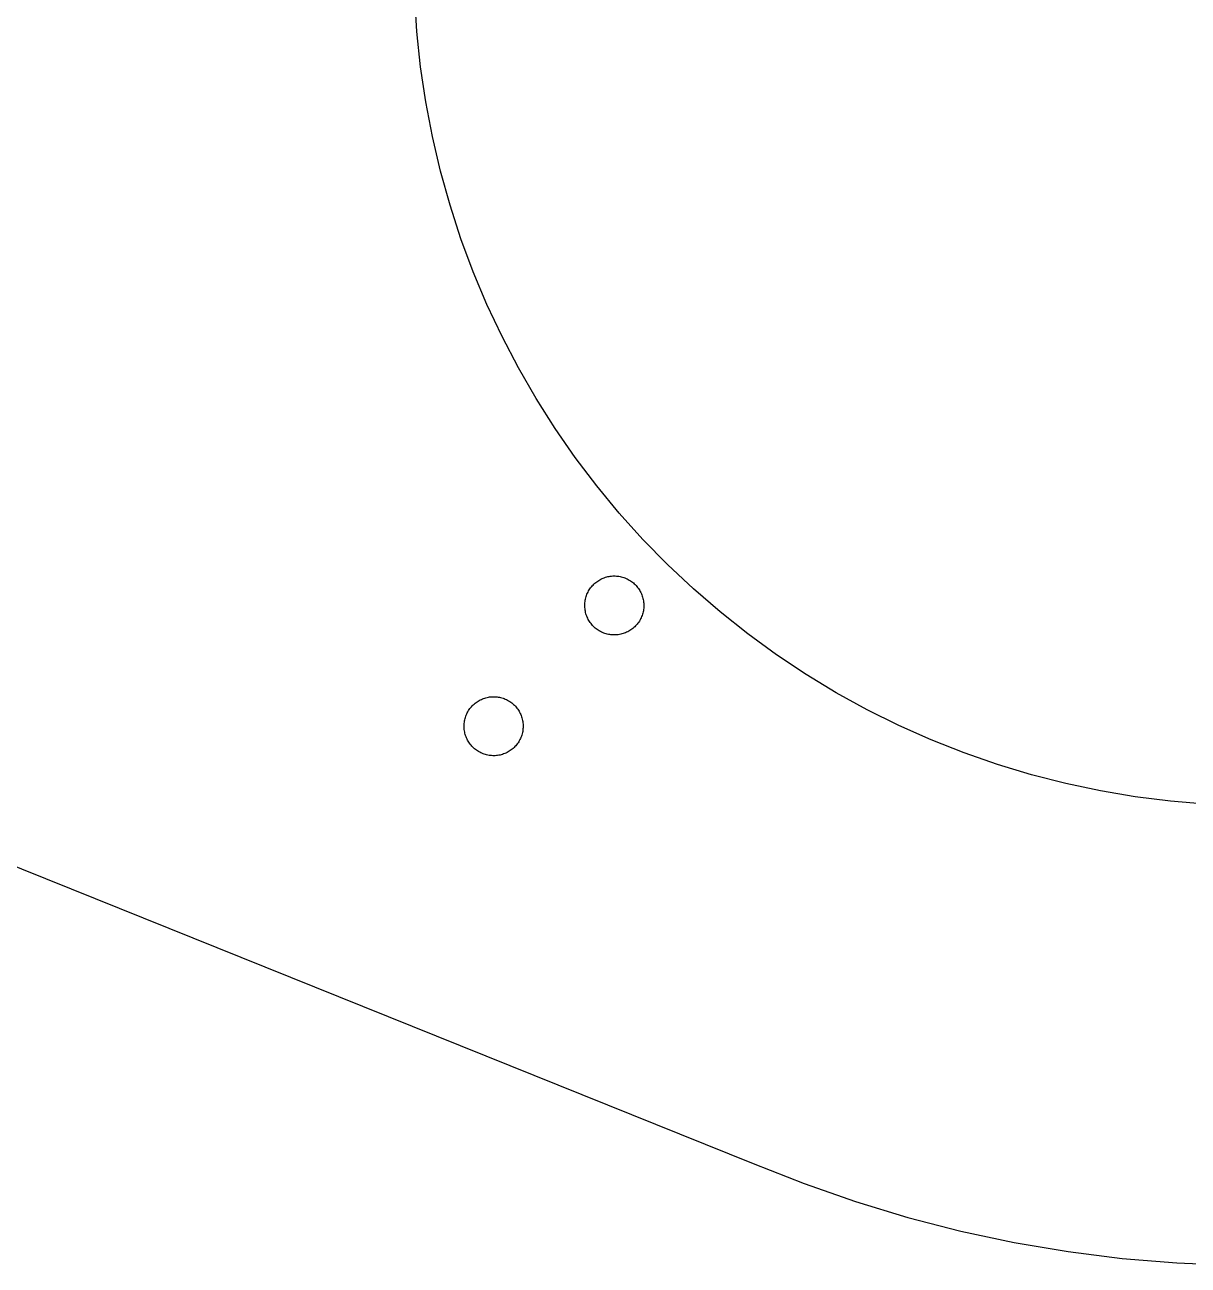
# Model space of a CAD drawing. Header units: metres. Extents: x -8.2 to 8.2, y -4.4 to 4.4.
# Drawn here: x -4.198 to -0.24, y -4.436 to -0.217 of the extents above; entities that cross this region are included whole.
import ezdxf

# ---------------------------------------------------------------- set-up
doc = ezdxf.new("R2010")
doc.units = ezdxf.units.M

msp = doc.modelspace()

# ---------------------------------------------------------------- linework, layer by layer
for p, q in [((-2.8639, -0.2405), (-2.8715, -0.1203)), ((-2.8514, -0.3602), (-2.8639, -0.2405)), ((-2.8338, -0.4793), (-2.8514, -0.3602)), ((-2.8112, -0.5975), (-2.8338, -0.4793)), ((-2.7837, -0.7147), (-2.8112, -0.5975)), ((-2.7513, -0.8307), (-2.7837, -0.7147)), ((-2.7141, -0.9452), (-2.7513, -0.8307)), ((-2.6722, -1.058), (-2.7141, -0.9452)), ((-2.6255, -1.169), (-2.6722, -1.058)), ((-2.5743, -1.2779), (-2.6255, -1.169)), ((-2.5185, -1.3846), (-2.5743, -1.2779)), ((-2.4583, -1.4888), (-2.5185, -1.3846)), ((-8.1565, -1.5), (-1.7194, -4.0903)), ((-2.3938, -1.5904), (-2.4583, -1.4888)), ((-2.3251, -1.6893), (-2.3938, -1.5904)), ((-2.2523, -1.7852), (-2.3251, -1.6893)), ((-2.1756, -1.8779), (-2.2523, -1.7852)), ((-2.0951, -1.9674), (-2.1756, -1.8779)), ((-2.0108, -2.0534), (-2.0951, -1.9674)), ((-1.9231, -2.1358), (-2.0108, -2.0534)), ((-2.2487, -2.1093), (-2.2452, -2.107)), ((-2.2452, -2.107), (-2.2416, -2.1048)), ((-2.2416, -2.1048), (-2.2379, -2.1028)), ((-2.2379, -2.1028), (-2.2341, -2.101)), ((-2.2341, -2.101), (-2.2302, -2.0993)), ((-2.2302, -2.0993), (-2.2263, -2.0978)), ((-2.2263, -2.0978), (-2.2223, -2.0965)), ((-2.2223, -2.0965), (-2.2183, -2.0953)), ((-2.2183, -2.0953), (-2.2142, -2.0943)), ((-2.2142, -2.0943), (-2.2101, -2.0935)), ((-2.2101, -2.0935), (-2.2059, -2.0928)), ((-2.2059, -2.0928), (-2.2018, -2.0924)), ((-2.2018, -2.0924), (-2.1976, -2.092)), ((-2.1976, -2.092), (-2.1934, -2.0919)), ((-2.1934, -2.0919), (-2.1892, -2.092)), ((-2.1892, -2.092), (-2.185, -2.0922)), ((-2.185, -2.0922), (-2.1808, -2.0926)), ((-2.1808, -2.0926), (-2.1766, -2.0931)), ((-2.1766, -2.0931), (-2.1724, -2.0939)), ((-2.1724, -2.0939), (-2.1684, -2.0948)), ((-2.1684, -2.0948), (-2.1643, -2.0959)), ((-2.1643, -2.0959), (-2.1603, -2.0972)), ((-2.1603, -2.0972), (-2.1563, -2.0986)), ((-2.1563, -2.0986), (-2.1524, -2.1002)), ((-2.1524, -2.1002), (-2.1486, -2.1019)), ((-2.1486, -2.1019), (-2.1449, -2.1038)), ((-2.1449, -2.1038), (-2.1412, -2.1059)), ((-2.1412, -2.1059), (-2.1376, -2.1081)), ((-2.1376, -2.1081), (-2.1341, -2.1105)), ((-2.2853, -2.1544), (-2.2836, -2.1505)), ((-2.2836, -2.1505), (-2.2818, -2.1467)), ((-2.2818, -2.1467), (-2.2798, -2.143)), ((-2.2798, -2.143), (-2.2776, -2.1394)), ((-2.2776, -2.1394), (-2.2753, -2.1359)), ((-2.2753, -2.1359), (-2.2729, -2.1324)), ((-2.2729, -2.1324), (-2.2703, -2.1291)), ((-2.2703, -2.1291), (-2.2676, -2.1259)), ((-2.2676, -2.1259), (-2.2648, -2.1228)), ((-2.2648, -2.1228), (-2.2618, -2.1198)), ((-2.2618, -2.1198), (-2.2587, -2.117)), ((-2.2587, -2.117), (-2.2555, -2.1143)), ((-2.2555, -2.1143), (-2.2522, -2.1117)), ((-2.2522, -2.1117), (-2.2487, -2.1093)), ((-2.1341, -2.1105), (-2.1308, -2.113)), ((-2.1308, -2.113), (-2.1275, -2.1156)), ((-2.1275, -2.1156), (-2.1243, -2.1184)), ((-2.1243, -2.1184), (-2.1213, -2.1213)), ((-2.1213, -2.1213), (-2.1184, -2.1243)), ((-2.1184, -2.1243), (-2.1156, -2.1275)), ((-2.1156, -2.1275), (-2.113, -2.1308)), ((-2.113, -2.1308), (-2.1105, -2.1341)), ((-2.1105, -2.1341), (-2.1081, -2.1376)), ((-2.1081, -2.1376), (-2.1059, -2.1412)), ((-2.1059, -2.1412), (-2.1038, -2.1449)), ((-2.1038, -2.1449), (-2.1019, -2.1486)), ((-2.1019, -2.1486), (-2.1002, -2.1524)), ((-1.8319, -2.2145), (-1.9231, -2.1358)), ((-2.2927, -2.1913), (-2.2926, -2.187)), ((-2.2927, -2.1955), (-2.2927, -2.1913)), ((-2.2926, -2.187), (-2.2923, -2.1829)), ((-2.2923, -2.1829), (-2.2918, -2.1787)), ((-2.2918, -2.1787), (-2.2911, -2.1745)), ((-2.2911, -2.1745), (-2.2903, -2.1704)), ((-2.2903, -2.1704), (-2.2893, -2.1663)), ((-2.2893, -2.1663), (-2.2881, -2.1623)), ((-2.2881, -2.1623), (-2.2868, -2.1583)), ((-2.2868, -2.1583), (-2.2853, -2.1544)), ((-2.1002, -2.1524), (-2.0986, -2.1563)), ((-2.0986, -2.1563), (-2.0972, -2.1603)), ((-2.0972, -2.1603), (-2.0959, -2.1643)), ((-2.0959, -2.1643), (-2.0948, -2.1684)), ((-2.0948, -2.1684), (-2.0939, -2.1724)), ((-2.0939, -2.1724), (-2.0931, -2.1766)), ((-2.0931, -2.1766), (-2.0926, -2.1808)), ((-2.0926, -2.1808), (-2.0922, -2.185)), ((-2.0922, -2.185), (-2.092, -2.1892)), ((-2.092, -2.1892), (-2.0919, -2.1934)), ((-2.0919, -2.1934), (-2.092, -2.1976)), ((-2.2924, -2.1997), (-2.2927, -2.1955)), ((-2.292, -2.2038), (-2.2924, -2.1997)), ((-2.2915, -2.208), (-2.292, -2.2038)), ((-2.2907, -2.2121), (-2.2915, -2.208)), ((-2.2898, -2.2163), (-2.2907, -2.2121)), ((-2.2887, -2.2203), (-2.2898, -2.2163)), ((-2.2875, -2.2243), (-2.2887, -2.2203)), ((-2.286, -2.2283), (-2.2875, -2.2243)), ((-2.2844, -2.2322), (-2.286, -2.2283)), ((-2.2827, -2.236), (-2.2844, -2.2322)), ((-2.101, -2.2341), (-2.1028, -2.2379)), ((-2.0993, -2.2302), (-2.101, -2.2341)), ((-2.0978, -2.2263), (-2.0993, -2.2302)), ((-2.0965, -2.2223), (-2.0978, -2.2263)), ((-2.0953, -2.2183), (-2.0965, -2.2223)), ((-2.0943, -2.2142), (-2.0953, -2.2183)), ((-2.0935, -2.2101), (-2.0943, -2.2142)), ((-2.0928, -2.2059), (-2.0935, -2.2101)), ((-2.0924, -2.2018), (-2.0928, -2.2059)), ((-2.092, -2.1976), (-2.0924, -2.2018)), ((-1.7376, -2.2892), (-1.8319, -2.2145)), ((-2.2808, -2.2397), (-2.2827, -2.236)), ((-2.2787, -2.2434), (-2.2808, -2.2397)), ((-2.2765, -2.247), (-2.2787, -2.2434)), ((-2.2741, -2.2505), (-2.2765, -2.247)), ((-2.2716, -2.2538), (-2.2741, -2.2505)), ((-2.269, -2.2571), (-2.2716, -2.2538)), ((-2.2662, -2.2603), (-2.269, -2.2571)), ((-2.2633, -2.2633), (-2.2662, -2.2603)), ((-2.2603, -2.2662), (-2.2633, -2.2633)), ((-2.2571, -2.269), (-2.2603, -2.2662)), ((-2.2538, -2.2716), (-2.2571, -2.269)), ((-2.2505, -2.2741), (-2.2538, -2.2716)), ((-2.247, -2.2765), (-2.2505, -2.2741)), ((-2.2434, -2.2787), (-2.247, -2.2765)), ((-2.1394, -2.2776), (-2.143, -2.2798)), ((-2.1359, -2.2753), (-2.1394, -2.2776)), ((-2.1324, -2.2729), (-2.1359, -2.2753)), ((-2.1291, -2.2703), (-2.1324, -2.2729)), ((-2.1259, -2.2676), (-2.1291, -2.2703)), ((-2.1228, -2.2648), (-2.1259, -2.2676)), ((-2.1198, -2.2618), (-2.1228, -2.2648)), ((-2.117, -2.2587), (-2.1198, -2.2618)), ((-2.1143, -2.2555), (-2.117, -2.2587)), ((-2.1117, -2.2522), (-2.1143, -2.2555)), ((-2.1093, -2.2487), (-2.1117, -2.2522)), ((-2.107, -2.2452), (-2.1093, -2.2487)), ((-2.1048, -2.2416), (-2.107, -2.2452)), ((-2.1028, -2.2379), (-2.1048, -2.2416)), ((-2.2397, -2.2808), (-2.2434, -2.2787)), ((-2.236, -2.2827), (-2.2397, -2.2808)), ((-2.2322, -2.2844), (-2.236, -2.2827)), ((-2.2283, -2.286), (-2.2322, -2.2844)), ((-2.2243, -2.2875), (-2.2283, -2.286)), ((-2.2203, -2.2887), (-2.2243, -2.2875)), ((-2.2163, -2.2898), (-2.2203, -2.2887)), ((-2.2121, -2.2907), (-2.2163, -2.2898)), ((-2.208, -2.2915), (-2.2121, -2.2907)), ((-2.2038, -2.292), (-2.208, -2.2915)), ((-2.1997, -2.2924), (-2.2038, -2.292)), ((-2.1955, -2.2927), (-2.1997, -2.2924)), ((-2.1913, -2.2927), (-2.1955, -2.2927)), ((-2.187, -2.2926), (-2.1913, -2.2927)), ((-2.1829, -2.2923), (-2.187, -2.2926)), ((-2.1787, -2.2918), (-2.1829, -2.2923)), ((-2.1745, -2.2911), (-2.1787, -2.2918)), ((-2.1704, -2.2903), (-2.1745, -2.2911)), ((-2.1663, -2.2893), (-2.1704, -2.2903)), ((-2.1623, -2.2881), (-2.1663, -2.2893)), ((-2.1583, -2.2868), (-2.1623, -2.2881)), ((-2.1544, -2.2853), (-2.1583, -2.2868)), ((-2.1505, -2.2836), (-2.1544, -2.2853)), ((-2.1467, -2.2818), (-2.1505, -2.2836)), ((-2.143, -2.2798), (-2.1467, -2.2818)), ((-1.6402, -2.36), (-1.7376, -2.2892)), ((-1.54, -2.4266), (-1.6402, -2.36)), ((-1.437, -2.489), (-1.54, -2.4266)), ((-2.6754, -2.5334), (-2.6724, -2.5305)), ((-2.6724, -2.5305), (-2.6693, -2.5276)), ((-2.6693, -2.5276), (-2.6661, -2.5249)), ((-2.6661, -2.5249), (-2.6628, -2.5223)), ((-2.6628, -2.5223), (-2.6593, -2.5199)), ((-2.6593, -2.5199), (-2.6558, -2.5176)), ((-2.6558, -2.5176), (-2.6522, -2.5155)), ((-2.6522, -2.5155), (-2.6485, -2.5135)), ((-2.6485, -2.5135), (-2.6447, -2.5116)), ((-2.6447, -2.5116), (-2.6408, -2.51)), ((-2.6408, -2.51), (-2.6369, -2.5085)), ((-2.6369, -2.5085), (-2.633, -2.5071)), ((-2.633, -2.5071), (-2.6289, -2.5059)), ((-2.6289, -2.5059), (-2.6248, -2.5049)), ((-2.6248, -2.5049), (-2.6207, -2.5041)), ((-2.6207, -2.5041), (-2.6166, -2.5035)), ((-2.6166, -2.5035), (-2.6124, -2.503)), ((-2.6124, -2.503), (-2.6082, -2.5027)), ((-2.6082, -2.5027), (-2.604, -2.5025)), ((-2.604, -2.5025), (-2.5998, -2.5026)), ((-2.5998, -2.5026), (-2.5956, -2.5028)), ((-2.5956, -2.5028), (-2.5914, -2.5032)), ((-2.5914, -2.5032), (-2.5872, -2.5038)), ((-2.5872, -2.5038), (-2.5831, -2.5045)), ((-2.5831, -2.5045), (-2.579, -2.5054)), ((-2.579, -2.5054), (-2.5749, -2.5065)), ((-2.5749, -2.5065), (-2.5709, -2.5078)), ((-2.5709, -2.5078), (-2.5669, -2.5092)), ((-2.5669, -2.5092), (-2.5631, -2.5108)), ((-2.5631, -2.5108), (-2.5592, -2.5125)), ((-2.5592, -2.5125), (-2.5555, -2.5145)), ((-2.5555, -2.5145), (-2.5518, -2.5165)), ((-2.5518, -2.5165), (-2.5482, -2.5187)), ((-2.5482, -2.5187), (-2.5448, -2.5211)), ((-2.5448, -2.5211), (-2.5414, -2.5236)), ((-2.5414, -2.5236), (-2.5381, -2.5263)), ((-2.5381, -2.5263), (-2.535, -2.529)), ((-2.535, -2.529), (-2.5319, -2.5319)), ((-1.3315, -2.5469), (-1.437, -2.489)), ((-2.6999, -2.5769), (-2.6987, -2.5729)), ((-2.6987, -2.5729), (-2.6974, -2.5689)), ((-2.6974, -2.5689), (-2.6959, -2.565)), ((-2.6959, -2.565), (-2.6942, -2.5611)), ((-2.6942, -2.5611), (-2.6924, -2.5573)), ((-2.6924, -2.5573), (-2.6904, -2.5536)), ((-2.6904, -2.5536), (-2.6883, -2.55)), ((-2.6883, -2.55), (-2.686, -2.5465)), ((-2.686, -2.5465), (-2.6835, -2.5431)), ((-2.6835, -2.5431), (-2.6809, -2.5398)), ((-2.6809, -2.5398), (-2.6782, -2.5365)), ((-2.6782, -2.5365), (-2.6754, -2.5334)), ((-2.5319, -2.5319), (-2.529, -2.535)), ((-2.529, -2.535), (-2.5263, -2.5381)), ((-2.5263, -2.5381), (-2.5236, -2.5414)), ((-2.5236, -2.5414), (-2.5211, -2.5448)), ((-2.5211, -2.5448), (-2.5187, -2.5482)), ((-2.5187, -2.5482), (-2.5165, -2.5518)), ((-2.5165, -2.5518), (-2.5145, -2.5555)), ((-2.5145, -2.5555), (-2.5125, -2.5592)), ((-2.5125, -2.5592), (-2.5108, -2.5631)), ((-2.5108, -2.5631), (-2.5092, -2.5669)), ((-2.5092, -2.5669), (-2.5078, -2.5709)), ((-2.5078, -2.5709), (-2.5065, -2.5749)), ((-1.2237, -2.6005), (-1.3315, -2.5469)), ((-2.7033, -2.6019), (-2.7032, -2.5977)), ((-2.7033, -2.6061), (-2.7033, -2.6019)), ((-2.7031, -2.6103), (-2.7033, -2.6061)), ((-2.7032, -2.5977), (-2.7029, -2.5935)), ((-2.7027, -2.6145), (-2.7031, -2.6103)), ((-2.7029, -2.5935), (-2.7024, -2.5893)), ((-2.7021, -2.6186), (-2.7027, -2.6145)), ((-2.7024, -2.5893), (-2.7017, -2.5851)), ((-2.7017, -2.5851), (-2.7009, -2.581)), ((-2.7009, -2.581), (-2.6999, -2.5769)), ((-2.5065, -2.5749), (-2.5054, -2.579)), ((-2.5054, -2.579), (-2.5045, -2.5831)), ((-2.5045, -2.5831), (-2.5038, -2.5872)), ((-2.5038, -2.5872), (-2.5032, -2.5914)), ((-2.503, -2.6124), (-2.5035, -2.6166)), ((-2.5032, -2.5914), (-2.5028, -2.5956)), ((-2.5027, -2.6082), (-2.503, -2.6124)), ((-2.5028, -2.5956), (-2.5026, -2.5998)), ((-2.5025, -2.604), (-2.5027, -2.6082)), ((-2.5026, -2.5998), (-2.5025, -2.604)), ((-1.1137, -2.6494), (-1.2237, -2.6005)), ((-2.7013, -2.6228), (-2.7021, -2.6186)), ((-2.7004, -2.6269), (-2.7013, -2.6228)), ((-2.6993, -2.6309), (-2.7004, -2.6269)), ((-2.6981, -2.6349), (-2.6993, -2.6309)), ((-2.6967, -2.6389), (-2.6981, -2.6349)), ((-2.6951, -2.6428), (-2.6967, -2.6389)), ((-2.6933, -2.6466), (-2.6951, -2.6428)), ((-2.6914, -2.6504), (-2.6933, -2.6466)), ((-2.6893, -2.654), (-2.6914, -2.6504)), ((-2.6871, -2.6576), (-2.6893, -2.654)), ((-2.6848, -2.6611), (-2.6871, -2.6576)), ((-2.5176, -2.6558), (-2.5199, -2.6593)), ((-2.5155, -2.6522), (-2.5176, -2.6558)), ((-2.5135, -2.6485), (-2.5155, -2.6522)), ((-2.5116, -2.6447), (-2.5135, -2.6485)), ((-2.51, -2.6408), (-2.5116, -2.6447)), ((-2.5085, -2.6369), (-2.51, -2.6408)), ((-2.5071, -2.633), (-2.5085, -2.6369)), ((-2.5059, -2.6289), (-2.5071, -2.633)), ((-2.5049, -2.6248), (-2.5059, -2.6289)), ((-2.5041, -2.6207), (-2.5049, -2.6248)), ((-2.5035, -2.6166), (-2.5041, -2.6207)), ((-1.0018, -2.6938), (-1.1137, -2.6494)), ((-2.6822, -2.6645), (-2.6848, -2.6611)), ((-2.6796, -2.6677), (-2.6822, -2.6645)), ((-2.6768, -2.6709), (-2.6796, -2.6677)), ((-2.6739, -2.6739), (-2.6768, -2.6709)), ((-2.6709, -2.6768), (-2.6739, -2.6739)), ((-2.6677, -2.6796), (-2.6709, -2.6768)), ((-2.6645, -2.6822), (-2.6677, -2.6796)), ((-2.6611, -2.6848), (-2.6645, -2.6822)), ((-2.6576, -2.6871), (-2.6611, -2.6848)), ((-2.654, -2.6893), (-2.6576, -2.6871)), ((-2.6504, -2.6914), (-2.654, -2.6893)), ((-2.6466, -2.6933), (-2.6504, -2.6914)), ((-2.6428, -2.6951), (-2.6466, -2.6933)), ((-2.6389, -2.6967), (-2.6428, -2.6951)), ((-2.6349, -2.6981), (-2.6389, -2.6967)), ((-2.6309, -2.6993), (-2.6349, -2.6981)), ((-2.6269, -2.7004), (-2.6309, -2.6993)), ((-2.5729, -2.6987), (-2.5769, -2.6999)), ((-2.5689, -2.6974), (-2.5729, -2.6987)), ((-2.565, -2.6959), (-2.5689, -2.6974)), ((-2.5611, -2.6942), (-2.565, -2.6959)), ((-2.5573, -2.6924), (-2.5611, -2.6942)), ((-2.5536, -2.6904), (-2.5573, -2.6924)), ((-2.55, -2.6883), (-2.5536, -2.6904)), ((-2.5465, -2.686), (-2.55, -2.6883)), ((-2.5431, -2.6835), (-2.5465, -2.686)), ((-2.5398, -2.6809), (-2.5431, -2.6835)), ((-2.5365, -2.6782), (-2.5398, -2.6809)), ((-2.5334, -2.6754), (-2.5365, -2.6782)), ((-2.5305, -2.6724), (-2.5334, -2.6754)), ((-2.5276, -2.6693), (-2.5305, -2.6724)), ((-2.5249, -2.6661), (-2.5276, -2.6693)), ((-2.5223, -2.6628), (-2.5249, -2.6661)), ((-2.5199, -2.6593), (-2.5223, -2.6628)), ((-0.8881, -2.7333), (-1.0018, -2.6938)), ((-2.6228, -2.7013), (-2.6269, -2.7004)), ((-2.6186, -2.7021), (-2.6228, -2.7013)), ((-2.6145, -2.7027), (-2.6186, -2.7021)), ((-2.6103, -2.7031), (-2.6145, -2.7027)), ((-2.6061, -2.7033), (-2.6103, -2.7031)), ((-2.6019, -2.7033), (-2.6061, -2.7033)), ((-2.5977, -2.7032), (-2.6019, -2.7033)), ((-2.5935, -2.7029), (-2.5977, -2.7032)), ((-2.5893, -2.7024), (-2.5935, -2.7029)), ((-2.5851, -2.7017), (-2.5893, -2.7024)), ((-2.581, -2.7009), (-2.5851, -2.7017)), ((-2.5769, -2.6999), (-2.581, -2.7009)), ((-0.7729, -2.7681), (-0.8881, -2.7333)), ((-0.6563, -2.7981), (-0.7729, -2.7681)), ((-0.5385, -2.8231), (-0.6563, -2.7981)), ((-0.4198, -2.8432), (-0.5385, -2.8231)), ((-0.3004, -2.8583), (-0.4198, -2.8432)), ((-0.1804, -2.8683), (-0.3004, -2.8583)), ((-1.7194, -4.0903), (-1.5466, -4.1587)), ((-1.5466, -4.1587), (-1.3711, -4.2198)), ((-1.3711, -4.2198), (-1.1932, -4.2736)), ((-1.1932, -4.2736), (-1.0132, -4.3198)), ((-1.0132, -4.3198), (-0.8314, -4.3584)), ((-0.8314, -4.3584), (-0.6482, -4.3894)), ((-0.6482, -4.3894), (-0.4638, -4.4127)), ((-0.4638, -4.4127), (-0.2786, -4.4282)), ((-0.2786, -4.4282), (-0.0929, -4.436))]:
    msp.add_line(p, q)

doc.saveas('drawing.dxf')
